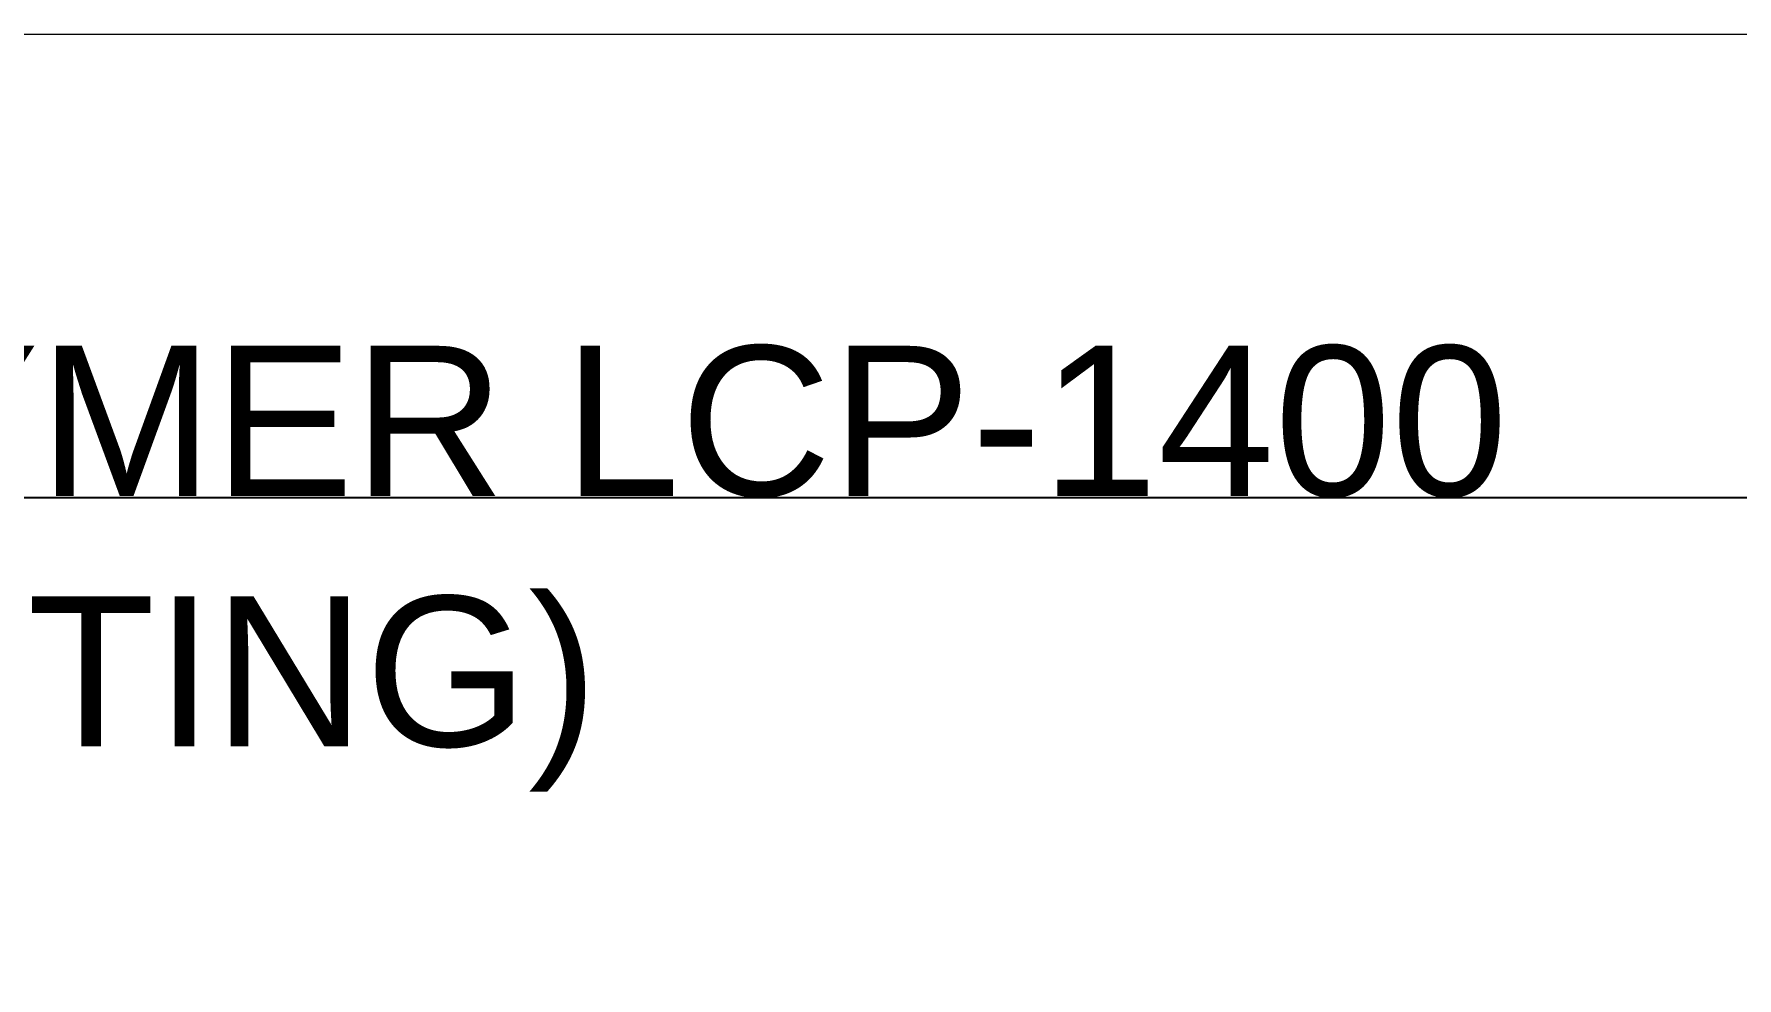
# Paper-space layout 'Sample Network Drawing - A1 Sheet' of a CAD drawing. Extents: x 49 to 806, y 22 to 564.
# Drawn here: x 378.05 to 406.4, y 277.48 to 293.19 of the extents above; entities that cross this region are included whole.
import ezdxf

# ---------------------------------------------------------------- set-up
doc = ezdxf.new("R2010")
doc.units = 0
for name, color, linetype, lineweight in [('G-ANNO-SYMB', 1, 'Continuous', 13), ('N-ANNO-TEXT-EXST', 252, 'Continuous', 18), ('N-EQPM-EXST', 252, 'Continuous', 25)]:
    doc.layers.add(name, color=color, linetype=linetype, lineweight=lineweight)
doc.styles.add('_CGS_2-5_NOTES', font='arial.ttf', dxfattribs={"height": 2.5})

psp = doc.layouts.new('Sample Network Drawing - A1 Sheet')

# ---------------------------------------------------------------- linework, layer by layer
at = {"layer": 'G-ANNO-SYMB', "ltscale": 10}
psp.add_lwpolyline([(360.092, 293.193), (435.611, 293.193), (435.611, 179.965), (360.092, 179.965)], close=True, dxfattribs=at)
at = {"layer": 'N-EQPM-EXST'}
psp.add_lwpolyline([(368.815, 285.479), (427.916, 285.479, -0.414214), (430.104, 283.291), (430.104, 260.458, -0.414214), (427.916, 258.27), (368.815, 258.27, -0.414214), (366.627, 260.458), (366.627, 283.291, -0.414214)], format="xyb", close=True, dxfattribs=at)

# ---------------------------------------------------------------- texts
at = {"layer": 'N-ANNO-TEXT-EXST', "insert": (368.815, 280.585), "char_height": 2.5, "width": 52.32142, "attachment_point": 7, "style": '_CGS_2-5_NOTES'}
psp.add_mtext('POLYMER LCP-1400\\P(EXISTING)', dxfattribs=at)

doc.saveas('drawing.dxf')
